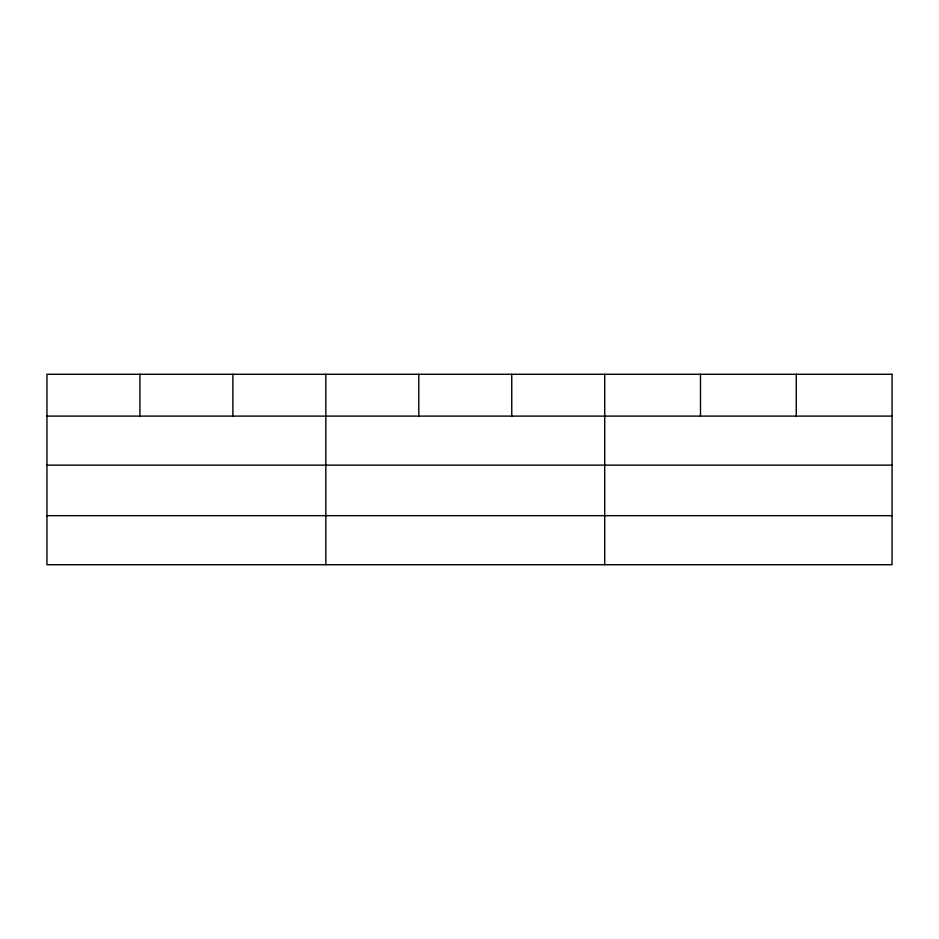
<?xml version="1.0" encoding="UTF-8"?>
<svg xmlns="http://www.w3.org/2000/svg" width="939" height="939" viewBox="0 0 939 939"><rect width="100%" height="100%" fill="white"/><g stroke="black" fill="none" stroke-linecap="round" stroke-linejoin="round"><path stroke-width="1.41" d="M46.95 416.106L892.05 416.106M46.95 465.145L892.05 465.145M46.95 515.675L892.05 515.675M796.272 374.285L796.272 416.106M700.494 374.285L700.494 416.106M604.716 374.285L604.716 564.715M511.755 374.285L511.755 416.106M418.794 374.285L418.794 416.106M325.833 374.285L325.833 564.715M232.872 374.285L232.872 416.106M139.911 374.285L139.911 416.106M892.05 374.285L46.95 374.285L46.95 564.715L892.05 564.715L892.05 374.285"/></g></svg>
